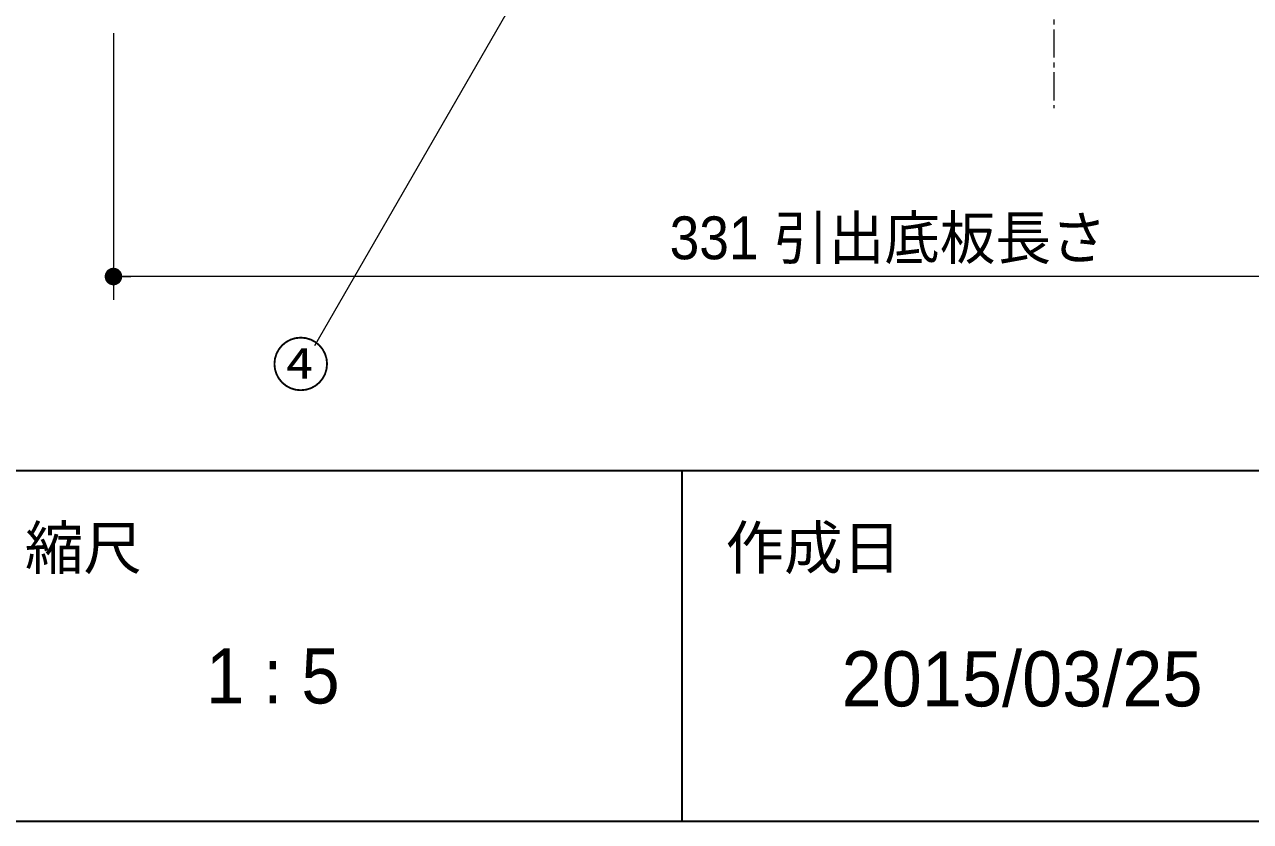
# Model space of a CAD drawing. Units: millimetres, scale not verified. Extents: x -1516 to 1516, y -761 to 761.
# Drawn here: x 37.6 to 299.8, y -692.5 to -522.1 of the extents above; entities that cross this region are included whole.
import ezdxf
from ezdxf.enums import TextEntityAlignment as Align

# ---------------------------------------------------------------- set-up
doc = ezdxf.new("R2010")
doc.units = ezdxf.units.MM
doc.header["$LTSCALE"] = 5
doc.header["$PDMODE"] = 32
doc.header["$PDSIZE"] = 2.5
doc.linetypes.add('USER4', pattern=[9.172222, 5.997222, -1.058333, 1.058333, -1.058333])
for name, color, linetype, lineweight in [('0-0_1図面枠', 7, 'Continuous', 20), ('0-1_3一般', 7, 'Continuous', 15), ('0-2_2寸法-3', 7, 'Continuous', 15), ('0-3_2寸法-1', 7, 'Continuous', 15), ('0-4_0', 7, 'Continuous', 25)]:
    doc.layers.add(name, color=color, linetype=linetype, lineweight=lineweight)
doc.layers.add('0-5_Defpoints', color=7, linetype='Continuous')
doc.styles.add('ＭＳ Ｐゴシック', font='')
doc.styles.get('ＭＳ Ｐゴシック').set_extended_font_data('MS PGothic')

# ---------------------------------------------------------------- blocks, each defined once
blk = doc.blocks.new('グループ-2')
at = {"layer": '0-0_1図面枠', "lineweight": 35}
for p, q in [((-5000, -3087.5), (5000, -3087.5)), ((3125, -3087.5), (3125, -3462.5))]:
    blk.add_line(p, q, dxfattribs=at)
blk.add_lwpolyline([(-5000, 3462.5), (5000, 3462.5), (5000, -3462.5), (-5000, -3462.5)], close=True, dxfattribs=at)
blk = doc.blocks.new('図面枠')
at = {"layer": '0-0_1図面枠'}
blk.add_blockref('グループ-2', (0, 0), dxfattribs=at)
at = {"layer": '0-0_1図面枠', "style": 'ＭＳ Ｐゴシック'}
for s, p in [('縮尺', (2422.84, -3206.7)), ('作成日', (3171.87, -3206.45))]:
    blk.add_text(s, height=45.86, dxfattribs=at).set_placement(p, align=Align.BOTTOM_LEFT)
at = {"layer": '0-0_1図面枠', "style": 'ＭＳ Ｐゴシック', "width": 0.95}
blk.add_text('1 : 5', height=58.96, dxfattribs=at).set_placement((2616.68, -3354.08), align=Align.BOTTOM_LEFT)
blk = doc.blocks.new('グループ-23')
at = {"layer": '0-1_3一般', "linetype": 'USER4'}
blk.add_line((3523, -1240), (3523, -2700.04), dxfattribs=at)
blk = doc.blocks.new('_Dot')
at = {"layer": '0-4_0'}
blk.add_line((-2.5, 0), (-5, 0), dxfattribs=at)
for points in [[(0, 0), (-2.5, 0), (-2.48, 0.313)], [(0, 0), (-2.48, -0.313), (-2.5, 0)], [(0, 0), (-2.48, 0.313), (-2.421, 0.622)], [(0, 0), (-2.421, -0.622), (-2.48, -0.313)], [(0, 0), (-2.421, 0.622), (-2.324, 0.92)], [(0, 0), (-2.324, -0.92), (-2.421, -0.622)], [(0, 0), (-2.324, 0.92), (-2.191, 1.204)], [(0, 0), (-2.191, -1.204), (-2.324, -0.92)], [(0, 0), (-2.191, 1.204), (-2.023, 1.469)], [(0, 0), (-2.023, -1.469), (-2.191, -1.204)], [(0, 0), (-2.023, 1.469), (-1.822, 1.711)], [(0, 0), (-1.822, -1.711), (-2.023, -1.469)], [(0, 0), (-1.822, 1.711), (-1.594, 1.926)], [(0, 0), (-1.594, -1.926), (-1.822, -1.711)], [(0, 0), (-1.594, 1.926), (-1.34, 2.111)], [(0, 0), (-1.34, -2.111), (-1.594, -1.926)], [(0, 0), (-1.34, 2.111), (-1.064, 2.262)], [(0, 0), (-1.064, -2.262), (-1.34, -2.111)], [(0, 0), (-1.064, 2.262), (-0.773, 2.378)], [(0, 0), (-0.773, -2.378), (-1.064, -2.262)], [(0, 0), (-0.773, 2.378), (-0.468, 2.456)], [(0, 0), (-0.468, -2.456), (-0.773, -2.378)], [(0, 0), (-0.468, 2.456), (-0.157, 2.495)], [(0, 0), (-0.157, -2.495), (-0.468, -2.456)], [(0, 0), (-0.157, 2.495), (0.157, 2.495)], [(0, 0), (0.157, -2.495), (-0.157, -2.495)], [(0, 0), (0.157, 2.495), (0.468, 2.456)], [(0, 0), (0.468, 2.456), (0.773, 2.378)], [(0, 0), (0.773, 2.378), (1.064, 2.262)], [(0, 0), (1.064, 2.262), (1.34, 2.111)], [(0, 0), (1.34, 2.111), (1.594, 1.926)], [(0, 0), (1.594, 1.926), (1.822, 1.711)], [(0, 0), (1.822, 1.711), (2.023, 1.469)], [(0, 0), (2.023, 1.469), (2.191, 1.204)], [(0, 0), (2.191, 1.204), (2.324, 0.92)], [(0, 0), (2.324, 0.92), (2.421, 0.622)], [(0, 0), (2.421, 0.622), (2.48, 0.313)], [(0, 0), (2.48, 0.313), (2.5, 0)], [(0, 0), (0.468, -2.456), (0.157, -2.495)], [(0, 0), (0.773, -2.378), (0.468, -2.456)], [(0, 0), (1.064, -2.262), (0.773, -2.378)], [(0, 0), (1.34, -2.111), (1.064, -2.262)], [(0, 0), (1.594, -1.926), (1.34, -2.111)], [(0, 0), (1.822, -1.711), (1.594, -1.926)], [(0, 0), (2.023, -1.469), (1.822, -1.711)], [(0, 0), (2.191, -1.204), (2.023, -1.469)], [(0, 0), (2.324, -0.92), (2.191, -1.204)], [(0, 0), (2.421, -0.622), (2.324, -0.92)], [(0, 0), (2.48, -0.313), (2.421, -0.622)], [(0, 0), (2.5, 0), (2.48, -0.313)]]:
    blk.add_solid(points, dxfattribs=at)

msp = doc.modelspace()

# ---------------------------------------------------------------- linework, layer by layer
at = {"layer": '0-2_2寸法-3'}
msp.add_line((157.24, -491), (99.618, -590.804), dxfattribs=at)
at = {"layer": '0-3_2寸法-1'}
for p, q in [((56.625, -524), (56.625, -581)), ((383.873, -576), (60.377, -576))]:
    msp.add_line(p, q, dxfattribs=at)
at = {"layer": '0-5_Defpoints'}
msp.add_point((56.625, -576), dxfattribs=at)

# ---------------------------------------------------------------- block references
at = {"layer": '0-0_1図面枠', "xscale": 0.2, "yscale": 0.2}
msp.add_blockref('図面枠', (-446.875, 0), dxfattribs=at)
at = {"layer": '0-1_3一般', "xscale": 0.2, "yscale": 0.2}
msp.add_blockref('グループ-23', (-446.875, 0), dxfattribs=at)
at = {"layer": '0-3_2寸法-1', "xscale": 0.7503418, "yscale": 0.7503418, "rotation": 180}
msp.add_blockref('_Dot', (56.625, -576), dxfattribs=at)

# ---------------------------------------------------------------- texts
at = {"layer": '0-0_1図面枠', "style": 'ＭＳ Ｐゴシック'}
msp.add_text('2015/03/25', height=11.79, dxfattribs=at).set_placement((212.32, -671.436), align=Align.BOTTOM_LEFT)
at = {"layer": '0-2_2寸法-3', "style": 'ＭＳ Ｐゴシック'}
msp.add_text('④', height=9.164, dxfattribs=at).set_placement((90.424, -602.182), align=Align.BOTTOM_LEFT)
at = {"layer": '0-3_2寸法-1', "style": 'ＭＳ Ｐゴシック', "width": 0.95}
msp.add_text('331 引出底板長さ', height=9.164, dxfattribs=at).set_placement((175.559, -575.056), align=Align.BOTTOM_LEFT)

doc.saveas('drawing.dxf')
